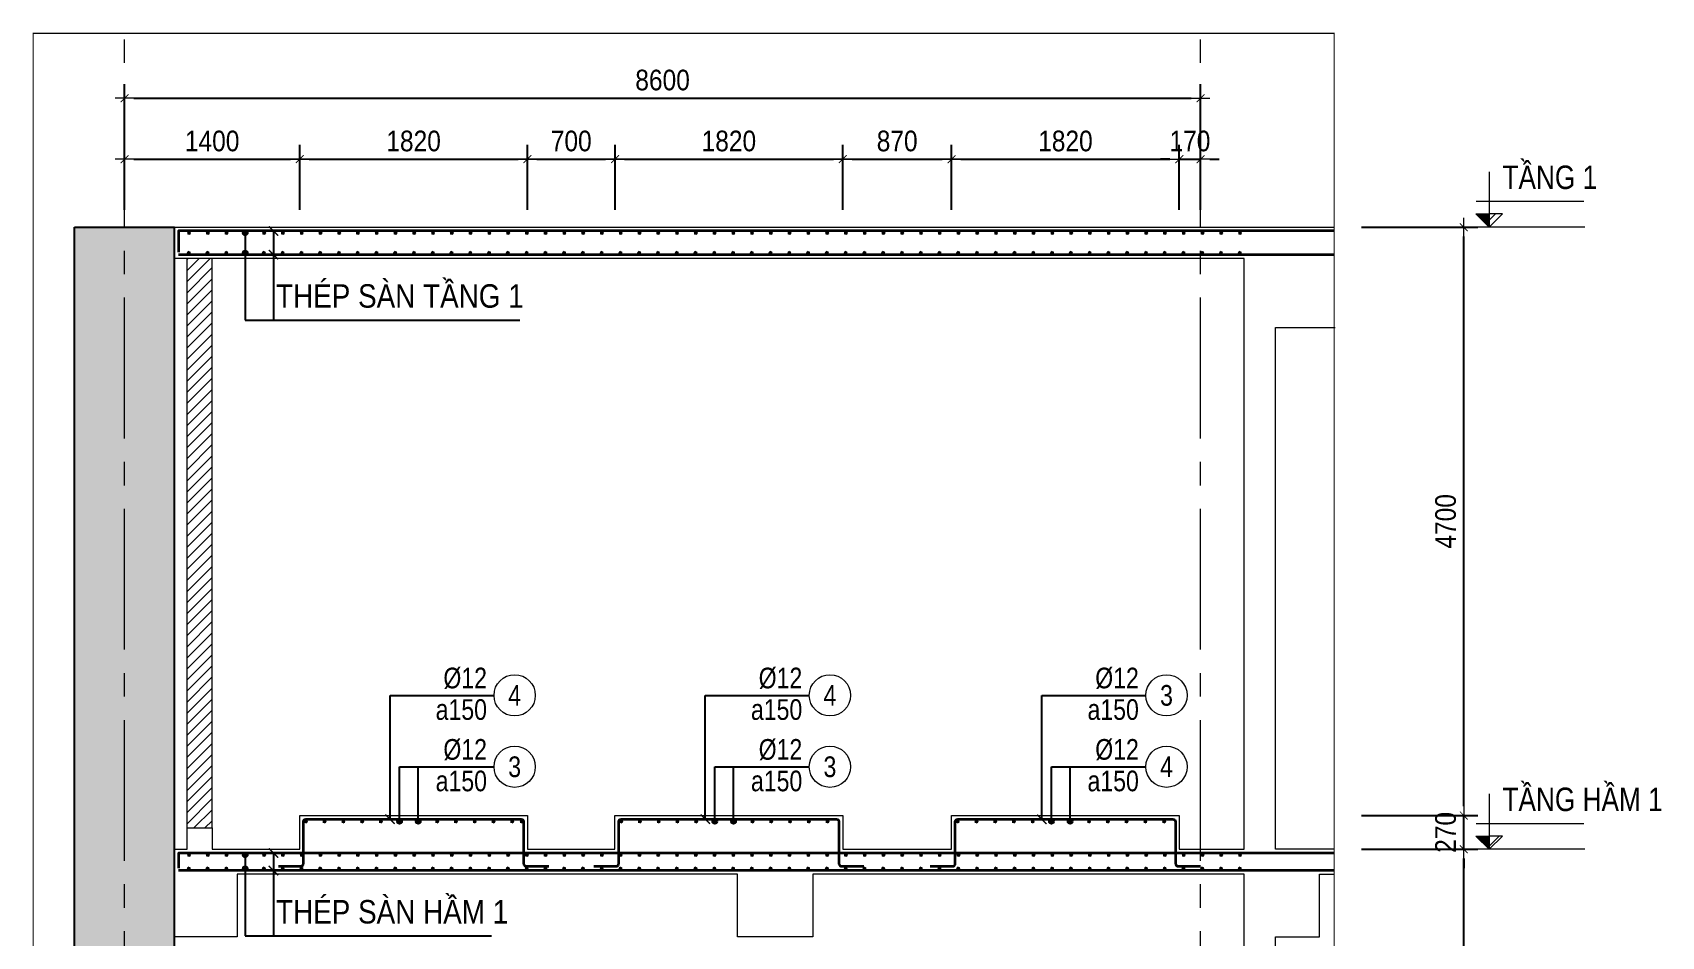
# Model space of a CAD drawing. Extents: x 517991 to 692152, y -83926 to 3506.
# Drawn here: x 543201 to 556219, y -24737 to -17516 of the extents above; entities that cross this region are included whole.
import ezdxf
from ezdxf.enums import TextEntityAlignment as Align

# ---------------------------------------------------------------- set-up
doc = ezdxf.new("R2010")
doc.units = 0
doc.header["$LTSCALE"] = 300
doc.header["$MEASUREMENT"] = 0
doc.linetypes.add('CENTER2', pattern=[1.125, 0.75, -0.125, 0.125, -0.125])
doc.layers.get('0').update_dxf_attribs({"linetype": 'CONTINUOUS'})
doc.layers.get('DEFPOINTS').update_dxf_attribs({"linetype": 'CONTINUOUS'})
for name, color, linetype, lineweight in [('00-TT.Dim', 8, 'CONTINUOUS', 13), ('B-CONTOUR2', 2, 'CONTINUOUS', 40), ('kata_text', 7, 'CONTINUOUS', 30), ('kata_thep chu', 4, 'CONTINUOUS', 35), ('NDC_S_AXIS', 5, 'CENTER2', 15), ('NDC_S_DIM', 1, 'CONTINUOUS', 15), ('NDC_S_REBAR', 4, 'CONTINUOUS', 35), ('NDC_S_SLAB', 2, 'CONTINUOUS', 18), ('NDC_S_THIN LINE', 1, 'CONTINUOUS', 5), ('NDC_S_WALL', 6, 'CONTINUOUS', 25)]:
    doc.layers.add(name, color=color, linetype=linetype, lineweight=lineweight)
doc.styles.add('ARIAL', font='arial.ttf', dxfattribs={"width": 0.8})
doc.styles.add('kata_text', font='arial.ttf', dxfattribs={"width": 0.8})
doc.styles.add('NDC_ARIAL', font='arial.ttf', dxfattribs={"width": 0.85})
doc.styles.add('NDC_DIM', font='', dxfattribs={"width": 0.75})
doc.styles.get('NDC_DIM').set_extended_font_data('Dotum')
doc.dimstyles.new('NDC_1-75', dxfattribs={"dimscale": 75, "dimtxt": 2.2, "dimasz": 1, "dimexe": 1.5, "dimexo": 0, "dimgap": 0.8, "dimtad": 1, "dimdec": 0, "dimdsep": 46, "dimtxsty": 'NDC_ARIAL', "dimblk": 'DIMMARK', "dimcen": 49999.938995, "dimdle": 1.5, "dimclrd": 1, "dimclre": 1, "dimclrt": 3, "dimadec": 0, "dimazin": 0, "dimtfac": 1, "dimtdec": 0, "dimtix": 1, "dimtmove": 1, "dimatfit": 3, "dimfxl": 1, "dimarcsym": 0})
doc.dimstyles.new('NDC_dim_25', dxfattribs={"dimscale": 25, "dimtxt": 2.2, "dimasz": 1.5, "dimexe": 1.5, "dimexo": 2.5, "dimgap": 1, "dimtad": 1, "dimdec": 0, "dimzin": 0, "dimdsep": 46, "dimtxsty": 'NDC_DIM', "dimblk": 'DIMMARK', "dimcen": 0.09, "dimdle": 1.2, "dimclrd": 1, "dimclre": 1, "dimclrt": 3, "dimadec": 0, "dimazin": 0, "dimtfac": 1, "dimtdec": 0, "dimtix": 1, "dimtofl": 0, "dimtmove": 0, "dimatfit": 3, "dimfxl": 6, "dimfxlon": 1, "dimtolj": 1, "dimtzin": 0, "dimarcsym": 0})

# ---------------------------------------------------------------- blocks, each defined once
blk = doc.blocks.new('kata_block_THEP')
at = {"layer": 'kata_thep chu', "color": 0}
for p, q in [((-0.5, 0), (0.5, 0)), ((-0.35, 0.35), (0.35, -0.35)), ((0.35, 0.35), (-0.35, -0.35)), ((0, 0.5), (0, -0.5))]:
    blk.add_line(p, q, dxfattribs=at)
at = {"layer": 'kata_thep chu', "color": 0, "const_width": 0.0833}
blk.add_lwpolyline([(-0.5, 0, 1), (0.5, 0, 1), (-0.5, 0, 1)], format="xyb", dxfattribs=at)
blk = doc.blocks.new('*U220')
at = {"layer": 'NDC_S_REBAR', "xscale": 24, "yscale": 24, "zscale": 24}
blk.add_blockref('kata_block_THEP', (0, 80), dxfattribs=at)
at = {"layer": 'NDC_S_REBAR', "xscale": -24, "yscale": 24, "zscale": 24, "rotation": 180}
blk.add_blockref('kata_block_THEP', (0, -80), dxfattribs=at)
blk = doc.blocks.new('*U221')
at = {"layer": 'NDC_S_REBAR', "color": 0, "linetype": 'ByBlock', "lineweight": -2, "transparency": 16777216}
for p in [(-8400, 0), (-8250, 0), (-8100, 0), (-7950, 0), (-7800, 0), (-7650, 0), (-7500, 0), (-7350, 0), (-7200, 0), (-7050, 0), (-6900, 0), (-6750, 0), (-6600, 0), (-6450, 0), (-6300, 0), (-6150, 0), (-6000, 0), (-5850, 0), (-5700, 0), (-5550, 0), (-5400, 0), (-5250, 0), (-5100, 0), (-4950, 0), (-4800, 0), (-4650, 0), (-4500, 0), (-4350, 0), (-4200, 0), (-4050, 0), (-3900, 0), (-3750, 0), (-3600, 0), (-3450, 0), (-3300, 0), (-3150, 0), (-3000, 0), (-2850, 0), (-2700, 0), (-2550, 0), (-2400, 0), (-2250, 0), (-2100, 0), (-1950, 0), (-1800, 0), (-1650, 0), (-1500, 0), (-1350, 0), (-1200, 0), (-1050, 0), (-900, 0), (-750, 0), (-600, 0), (-450, 0), (-300, 0), (-150, 0), (0, 0)]:
    blk.add_blockref('*U220', p, dxfattribs=at)
blk = doc.blocks.new('*U222')
at = {"layer": 'NDC_S_REBAR', "xscale": 24, "yscale": 24, "zscale": 24}
blk.add_blockref('kata_block_THEP', (0, 55), dxfattribs=at)
at = {"layer": 'NDC_S_REBAR', "xscale": -24, "yscale": 24, "zscale": 24, "rotation": 180}
blk.add_blockref('kata_block_THEP', (0, -55), dxfattribs=at)
blk = doc.blocks.new('*U223')
at = {"layer": 'NDC_S_REBAR', "color": 0, "linetype": 'ByBlock', "lineweight": -2, "transparency": 16777216}
for p in [(-8400, 0), (-8250, 0), (-8100, 0), (-7950, 0), (-7800, 0), (-7650, 0), (-7500, 0), (-7350, 0), (-7200, 0), (-7050, 0), (-6900, 0), (-6750, 0), (-6600, 0), (-6450, 0), (-6300, 0), (-6150, 0), (-6000, 0), (-5850, 0), (-5700, 0), (-5550, 0), (-5400, 0), (-5250, 0), (-5100, 0), (-4950, 0), (-4800, 0), (-4650, 0), (-4500, 0), (-4350, 0), (-4200, 0), (-4050, 0), (-3900, 0), (-3750, 0), (-3600, 0), (-3450, 0), (-3300, 0), (-3150, 0), (-3000, 0), (-2850, 0), (-2700, 0), (-2550, 0), (-2400, 0), (-2250, 0), (-2100, 0), (-1950, 0), (-1800, 0), (-1650, 0), (-1500, 0), (-1350, 0), (-1200, 0), (-1050, 0), (-900, 0), (-750, 0), (-600, 0), (-450, 0), (-300, 0), (-150, 0), (0, 0)]:
    blk.add_blockref('*U222', p, dxfattribs=at)
blk = doc.blocks.new('*U226')
at = {"layer": 'NDC_S_REBAR', "xscale": 24, "yscale": 24, "zscale": 24}
blk.add_blockref('kata_block_THEP', (0, 0), dxfattribs=at)
blk = doc.blocks.new('*U227')
at = {"layer": 'NDC_S_REBAR', "color": 0, "linetype": 'ByBlock', "lineweight": -2, "transparency": 16777216}
for p in [(0, 0), (150, 0), (300, 0), (450, 0), (600, 0), (750, 0), (900, 0), (1050, 0), (1200, 0), (1350, 0), (1500, 0), (1650, 0)]:
    blk.add_blockref('*U226', p, dxfattribs=at)
blk = doc.blocks.new('DIMMARK')
at = {"layer": 'NDC_S_DIM', "color": 1}
blk.add_line((-1.5, 0), (1, 0), dxfattribs=at)
at = {"layer": 'NDC_S_DIM', "color": 2, "const_width": 0.1}
blk.add_lwpolyline([(-0.42, -0.42), (0.42, 0.42)], dxfattribs=at)
blk = doc.blocks.new('*D228')
at = {"layer": 'DEFPOINTS', "color": 0, "transparency": 16777216}
for p in [(545336, -18527), (543936, -18933), (545336, -18933)]:
    blk.add_point(p, dxfattribs=at)
at = {"layer": 'NDC_S_DIM', "color": 1, "lineweight": -2, "transparency": 16777216}
for p, q in [((543936, -18933), (543936, -18414)), ((545336, -18933), (545336, -18414)), ((544011, -18527), (545261, -18527))]:
    blk.add_line(p, q, dxfattribs=at)
at = {"layer": 'NDC_S_DIM', "color": 1, "lineweight": -2, "transparency": 16777216, "xscale": 75, "yscale": 75, "zscale": 75, "rotation": 180}
blk.add_blockref('DIMMARK', (543936, -18527), dxfattribs=at)
at = {"layer": 'NDC_S_DIM', "color": 1, "lineweight": -2, "transparency": 16777216, "xscale": 75, "yscale": 75, "zscale": 75}
blk.add_blockref('DIMMARK', (545336, -18527), dxfattribs=at)
at = {"layer": 'NDC_S_DIM', "color": 3, "transparency": 16777216, "insert": (544636, -18383), "char_height": 165, "attachment_point": 5, "style": 'NDC_ARIAL'}
blk.add_mtext('1400', dxfattribs=at)
blk = doc.blocks.new('*D229')
at = {"layer": 'DEFPOINTS', "color": 0, "transparency": 16777216}
for p in [(547156, -18527), (545336, -18933), (547156, -18933)]:
    blk.add_point(p, dxfattribs=at)
at = {"layer": 'NDC_S_DIM', "color": 1, "lineweight": -2, "transparency": 16777216}
for p, q in [((545336, -18933), (545336, -18414)), ((547156, -18933), (547156, -18414)), ((545411, -18527), (547081, -18527))]:
    blk.add_line(p, q, dxfattribs=at)
at = {"layer": 'NDC_S_DIM', "color": 1, "lineweight": -2, "transparency": 16777216, "xscale": 75, "yscale": 75, "zscale": 75, "rotation": 180}
blk.add_blockref('DIMMARK', (545336, -18527), dxfattribs=at)
at = {"layer": 'NDC_S_DIM', "color": 1, "lineweight": -2, "transparency": 16777216, "xscale": 75, "yscale": 75, "zscale": 75}
blk.add_blockref('DIMMARK', (547156, -18527), dxfattribs=at)
at = {"layer": 'NDC_S_DIM', "color": 3, "transparency": 16777216, "insert": (546246, -18383), "char_height": 165, "attachment_point": 5, "style": 'NDC_ARIAL'}
blk.add_mtext('1820', dxfattribs=at)
blk = doc.blocks.new('*D230')
at = {"layer": 'DEFPOINTS', "color": 0, "transparency": 16777216}
for p in [(547856, -18527), (547156, -18933), (547856, -18933)]:
    blk.add_point(p, dxfattribs=at)
at = {"layer": 'NDC_S_DIM', "color": 1, "lineweight": -2, "transparency": 16777216}
for p, q in [((547156, -18933), (547156, -18414)), ((547856, -18933), (547856, -18414)), ((547231, -18527), (547781, -18527))]:
    blk.add_line(p, q, dxfattribs=at)
at = {"layer": 'NDC_S_DIM', "color": 1, "lineweight": -2, "transparency": 16777216, "xscale": 75, "yscale": 75, "zscale": 75, "rotation": 180}
blk.add_blockref('DIMMARK', (547156, -18527), dxfattribs=at)
at = {"layer": 'NDC_S_DIM', "color": 1, "lineweight": -2, "transparency": 16777216, "xscale": 75, "yscale": 75, "zscale": 75}
blk.add_blockref('DIMMARK', (547856, -18527), dxfattribs=at)
at = {"layer": 'NDC_S_DIM', "color": 3, "transparency": 16777216, "insert": (547506, -18383), "char_height": 165, "attachment_point": 5, "style": 'NDC_ARIAL'}
blk.add_mtext('700', dxfattribs=at)
blk = doc.blocks.new('*D231')
at = {"layer": 'DEFPOINTS', "color": 0, "transparency": 16777216}
for p in [(549676, -18527), (547856, -18933), (549676, -18933)]:
    blk.add_point(p, dxfattribs=at)
at = {"layer": 'NDC_S_DIM', "color": 1, "lineweight": -2, "transparency": 16777216}
for p, q in [((547856, -18933), (547856, -18414)), ((549676, -18933), (549676, -18414)), ((547931, -18527), (549601, -18527))]:
    blk.add_line(p, q, dxfattribs=at)
at = {"layer": 'NDC_S_DIM', "color": 1, "lineweight": -2, "transparency": 16777216, "xscale": 75, "yscale": 75, "zscale": 75, "rotation": 180}
blk.add_blockref('DIMMARK', (547856, -18527), dxfattribs=at)
at = {"layer": 'NDC_S_DIM', "color": 1, "lineweight": -2, "transparency": 16777216, "xscale": 75, "yscale": 75, "zscale": 75}
blk.add_blockref('DIMMARK', (549676, -18527), dxfattribs=at)
at = {"layer": 'NDC_S_DIM', "color": 3, "transparency": 16777216, "insert": (548766, -18383), "char_height": 165, "attachment_point": 5, "style": 'NDC_ARIAL'}
blk.add_mtext('1820', dxfattribs=at)
blk = doc.blocks.new('*D232')
at = {"layer": 'DEFPOINTS', "color": 0, "transparency": 16777216}
for p in [(550546, -18527), (549676, -18933), (550546, -18933)]:
    blk.add_point(p, dxfattribs=at)
at = {"layer": 'NDC_S_DIM', "color": 1, "lineweight": -2, "transparency": 16777216}
for p, q in [((549676, -18933), (549676, -18414)), ((550546, -18933), (550546, -18414)), ((549751, -18527), (550471, -18527))]:
    blk.add_line(p, q, dxfattribs=at)
at = {"layer": 'NDC_S_DIM', "color": 1, "lineweight": -2, "transparency": 16777216, "xscale": 75, "yscale": 75, "zscale": 75, "rotation": 180}
blk.add_blockref('DIMMARK', (549676, -18527), dxfattribs=at)
at = {"layer": 'NDC_S_DIM', "color": 1, "lineweight": -2, "transparency": 16777216, "xscale": 75, "yscale": 75, "zscale": 75}
blk.add_blockref('DIMMARK', (550546, -18527), dxfattribs=at)
at = {"layer": 'NDC_S_DIM', "color": 3, "transparency": 16777216, "insert": (550111, -18383), "char_height": 165, "attachment_point": 5, "style": 'NDC_ARIAL'}
blk.add_mtext('870', dxfattribs=at)
blk = doc.blocks.new('*D233')
at = {"layer": 'DEFPOINTS', "color": 0, "transparency": 16777216}
for p in [(552366, -18527), (550546, -18933), (552366, -18933)]:
    blk.add_point(p, dxfattribs=at)
at = {"layer": 'NDC_S_DIM', "color": 1, "lineweight": -2, "transparency": 16777216}
for p, q in [((550546, -18933), (550546, -18414)), ((552366, -18933), (552366, -18414)), ((550621, -18527), (552291, -18527))]:
    blk.add_line(p, q, dxfattribs=at)
at = {"layer": 'NDC_S_DIM', "color": 1, "lineweight": -2, "transparency": 16777216, "xscale": 75, "yscale": 75, "zscale": 75, "rotation": 180}
blk.add_blockref('DIMMARK', (550546, -18527), dxfattribs=at)
at = {"layer": 'NDC_S_DIM', "color": 1, "lineweight": -2, "transparency": 16777216, "xscale": 75, "yscale": 75, "zscale": 75}
blk.add_blockref('DIMMARK', (552366, -18527), dxfattribs=at)
at = {"layer": 'NDC_S_DIM', "color": 3, "transparency": 16777216, "insert": (551456, -18383), "char_height": 165, "attachment_point": 5, "style": 'NDC_ARIAL'}
blk.add_mtext('1820', dxfattribs=at)
blk = doc.blocks.new('*D234')
at = {"layer": 'DEFPOINTS', "color": 0, "transparency": 16777216}
for p in [(552536, -18527), (552366, -18933), (552536, -18933)]:
    blk.add_point(p, dxfattribs=at)
at = {"layer": 'NDC_S_DIM', "color": 1, "lineweight": -2, "transparency": 16777216}
for p, q in [((552366, -18933), (552366, -18414)), ((552536, -18933), (552536, -18414)), ((552291, -18527), (552216, -18527)), ((552366, -18527), (552536, -18527)), ((552611, -18527), (552686, -18527))]:
    blk.add_line(p, q, dxfattribs=at)
at = {"layer": 'NDC_S_DIM', "color": 1, "lineweight": -2, "transparency": 16777216, "xscale": 75, "yscale": 75, "zscale": 75}
blk.add_blockref('DIMMARK', (552366, -18527), dxfattribs=at)
at = {"layer": 'NDC_S_DIM', "color": 1, "lineweight": -2, "transparency": 16777216, "xscale": 75, "yscale": 75, "zscale": 75, "rotation": 180}
blk.add_blockref('DIMMARK', (552536, -18527), dxfattribs=at)
at = {"layer": 'NDC_S_DIM', "color": 3, "transparency": 16777216, "insert": (552451, -18383), "char_height": 165, "attachment_point": 5, "style": 'NDC_ARIAL'}
blk.add_mtext('170', dxfattribs=at)
blk = doc.blocks.new('*D235')
at = {"layer": 'DEFPOINTS', "color": 0, "transparency": 16777216}
for p in [(552536, -18041), (543936, -18933), (552536, -18933)]:
    blk.add_point(p, dxfattribs=at)
at = {"layer": 'NDC_S_DIM', "color": 1, "lineweight": -2, "transparency": 16777216}
for p, q in [((543936, -18933), (543936, -17928)), ((552536, -18933), (552536, -17928)), ((544011, -18041), (552461, -18041))]:
    blk.add_line(p, q, dxfattribs=at)
at = {"layer": 'NDC_S_DIM', "color": 1, "lineweight": -2, "transparency": 16777216, "xscale": 75, "yscale": 75, "zscale": 75, "rotation": 180}
blk.add_blockref('DIMMARK', (543936, -18041), dxfattribs=at)
at = {"layer": 'NDC_S_DIM', "color": 1, "lineweight": -2, "transparency": 16777216, "xscale": 75, "yscale": 75, "zscale": 75}
blk.add_blockref('DIMMARK', (552536, -18041), dxfattribs=at)
at = {"layer": 'NDC_S_DIM', "color": 3, "transparency": 16777216, "insert": (548236, -17896), "char_height": 165, "attachment_point": 5, "style": 'NDC_ARIAL'}
blk.add_mtext('8600', dxfattribs=at)
blk = doc.blocks.new('*U236')
at = {"layer": 'NDC_S_REBAR', "xscale": 24, "yscale": 24, "zscale": 24}
blk.add_blockref('kata_block_THEP', (0, 0), dxfattribs=at)
blk = doc.blocks.new('*U237')
at = {"layer": 'NDC_S_REBAR', "color": 0, "linetype": 'ByBlock', "lineweight": -2, "transparency": 16777216}
for p in [(0, 0), (150, 0), (300, 0), (450, 0), (600, 0), (750, 0), (900, 0), (1050, 0), (1200, 0), (1350, 0), (1500, 0), (1650, 0)]:
    blk.add_blockref('*U236', p, dxfattribs=at)
blk = doc.blocks.new('*U238')
at = {"layer": 'NDC_S_REBAR', "xscale": 24, "yscale": 24, "zscale": 24}
blk.add_blockref('kata_block_THEP', (0, 0), dxfattribs=at)
blk = doc.blocks.new('*U239')
at = {"layer": 'NDC_S_REBAR', "color": 0, "linetype": 'ByBlock', "lineweight": -2, "transparency": 16777216}
for p in [(0, 0), (150, 0), (300, 0), (450, 0), (600, 0), (750, 0), (900, 0), (1050, 0), (1200, 0), (1350, 0), (1500, 0), (1650, 0)]:
    blk.add_blockref('*U238', p, dxfattribs=at)
blk = doc.blocks.new('*D249')
at = {"layer": 'DEFPOINTS', "color": 0, "transparency": 16777216}
for p in [(553821, -24041), (554640, -24041), (553821, -27371)]:
    blk.add_point(p, dxfattribs=at)
at = {"layer": 'NDC_S_DIM', "color": 1, "lineweight": -2, "transparency": 16777216}
for p, q in [((553821, -24041), (554752, -24041)), ((554640, -27296), (554640, -24116)), ((553821, -27371), (554752, -27371))]:
    blk.add_line(p, q, dxfattribs=at)
at = {"layer": 'NDC_S_DIM', "color": 1, "lineweight": -2, "transparency": 16777216, "xscale": 75, "yscale": 75, "zscale": 75}
for p, rotation in [((554640, -24041), 90), ((554640, -27371), 270)]:
    blk.add_blockref('DIMMARK', p, dxfattribs=dict(at, rotation=rotation))
at = {"layer": 'NDC_S_DIM', "color": 3, "transparency": 16777216, "insert": (554495, -25706), "char_height": 165, "attachment_point": 5, "rotation": 90, "style": 'NDC_ARIAL'}
blk.add_mtext('3330', dxfattribs=at)
blk = doc.blocks.new('*D250')
at = {"layer": 'DEFPOINTS', "color": 0, "transparency": 16777216}
for p in [(553821, -19071), (554640, -19071), (553821, -23771)]:
    blk.add_point(p, dxfattribs=at)
at = {"layer": 'NDC_S_DIM', "color": 1, "lineweight": -2, "transparency": 16777216}
for p, q in [((553821, -19071), (554752, -19071)), ((554640, -23696), (554640, -19146)), ((553821, -23771), (554752, -23771))]:
    blk.add_line(p, q, dxfattribs=at)
at = {"layer": 'NDC_S_DIM', "color": 1, "lineweight": -2, "transparency": 16777216, "xscale": 75, "yscale": 75, "zscale": 75}
for p, rotation in [((554640, -19071), 90), ((554640, -23771), 270)]:
    blk.add_blockref('DIMMARK', p, dxfattribs=dict(at, rotation=rotation))
at = {"layer": 'NDC_S_DIM', "color": 3, "transparency": 16777216, "insert": (554495, -21421), "char_height": 165, "attachment_point": 5, "rotation": 90, "style": 'NDC_ARIAL'}
blk.add_mtext('4700', dxfattribs=at)
blk = doc.blocks.new('kata_block_CT')
blk.add_hatch(color=3).paths.add_polyline_path([(0, 1.41), (-1.42, 1.41), (0, 0)])
at = {"ltscale": 50}
h = blk.add_hatch(dxfattribs=at)
h.set_pattern_fill('ANSI31', color=8, scale=1.2375, style=0)
h.set_pattern_definition([(45, (0, 5e-12), (-2.7783, 2.7783), [])])
h.paths.add_polyline_path([(0, 1.41), (0, 0), (1.42, 1.41)])
at = {"color": 8, "ltscale": 50}
for p, q in [((-1.4, 2.76), (10.09, 2.76)), ((10.17, 0), (-1.44, 0))]:
    blk.add_line(p, q, dxfattribs=at)
for points in [[(0, 5.89), (0, 0)], [(0, 0), (-1.42, 1.41), (0, 1.41)], [(0, 0), (1.42, 1.41), (0, 1.41)]]:
    blk.add_lwpolyline(points, dxfattribs=at)
at = {"color": 3, "style": 'ARIAL', "width": 0.8}
blk.add_attdef('CT', (1.24, 3.58), '', height=2.2, dxfattribs=at)
blk = doc.blocks.new('*U265')
blk.add_circle((2.5, 0), 2.5)
at = {"layer": 'kata_text', "color": 3, "style": 'kata_text', "width": 0.8}
for tag, p in [('DK2', (-0.85, 0.85)), ('KC2', (-0.85, -2.97))]:
    blk.add_attdef(tag, text='', height=2.5, dxfattribs=at).set_placement(p, align=Align.RIGHT)
at = {"layer": 'kata_text', "color": 7, "style": 'kata_text', "width": 0.8}
blk.add_attdef('SH3', text='', height=2.5, dxfattribs=at).set_placement((2.5, 0), align=Align.MIDDLE)
blk = doc.blocks.new('*D369')
at = {"layer": 'DEFPOINTS', "color": 0, "transparency": 16777216}
for p in [(553821, -23771), (554640, -23771), (553821, -24041)]:
    blk.add_point(p, dxfattribs=at)
at = {"layer": 'NDC_S_DIM', "color": 1, "lineweight": -2, "transparency": 16777216}
for p, q in [((554640, -23696), (554640, -23621)), ((553821, -23771), (554752, -23771)), ((554640, -24041), (554640, -23771)), ((553821, -24041), (554752, -24041)), ((554640, -24116), (554640, -24191))]:
    blk.add_line(p, q, dxfattribs=at)
at = {"layer": 'NDC_S_DIM', "color": 1, "lineweight": -2, "transparency": 16777216, "xscale": 75, "yscale": 75, "zscale": 75}
for p, rotation in [((554640, -23771), 270), ((554640, -24041), 90)]:
    blk.add_blockref('DIMMARK', p, dxfattribs=dict(at, rotation=rotation))
at = {"layer": 'NDC_S_DIM', "color": 3, "transparency": 16777216, "insert": (554495, -23906), "char_height": 165, "attachment_point": 5, "rotation": 90, "style": 'NDC_ARIAL'}
blk.add_mtext('270', dxfattribs=at)

msp = doc.modelspace()

# ---------------------------------------------------------------- hatches: boundary and pattern name
at = {"layer": '00-TT.Dim'}
h = msp.add_hatch(dxfattribs=at)
h.set_pattern_fill('BT-01', color=256, scale=50, pattern_type=2)
h.set_pattern_definition([(50, (-167735.4, -10521.57), (358.63009, -31.37607), [37.5, -412.5]), (355, (-167735.4, -10521.57), (-69.37567, 376.09607), [30, -330]), (100.4514, (-167705.5, -10524.2), (289.25469, 344.71977), [31.8701, -350.57106]), (46.1842, (-167735.4, -10421.57), (533.62052, -82.7595), [56.25, -618.75]), (96.6356, (-167690.93, -10428.47), (467.33135, 487.05894), [47.80514, -525.8565]), (351.1842, (-167735.4, -10421.57), (467.33097, 487.0593), [45, -495]), (21, (-167685.4, -10446.57), (298.45353, -201.30945), [37.5, -412.5]), (326, (-167685.4, -10446.57), (121.65767, 362.57502), [30, -330]), (71.4514, (-167660.53, -10463.35), (420.11131, 161.26525), [31.8701, -350.57106]), (37.5, (-167735.4, -10521.57), (6.079928, 166.446927), [0, -326, 0, -335, 0, -331.25]), (7.5, (-167735.4, -10521.57), (131.53477, 197.205856), [0, -191, 0, -318.5, 0, -126.25]), (327.5, (-167846.9, -10521.57), (266.911218, -11.277436), [0, -125, 0, -390, 0, -517.5]), (317.5, (-167896.9, -10521.57), (291.593085, 50.05249), [0, -162.5, 0, -259, 0, -367.5]), (45, (-167735.4, -10521.57), (-150.26019, 150.26019), []), (45, (-167735.4, -10460.32), (-150.26019, 150.26019), [])])
h.paths.add_polyline_path([(544335.7, -19070.9), (543535.7, -19070.9), (543535.7, -32570.9), (544335.7, -32570.9)])
h = msp.add_hatch(dxfattribs=at)
h.set_pattern_fill('ANSI31', color=256, scale=500)
h.set_pattern_definition([(45, (-133357.745, -10521.57), (-44.194174, 44.194174), [])])
h.paths.add_polyline_path([(544635.7, -19320.9), (544435.7, -19320.9), (544435.7, -23870.9), (544635.7, -23870.9)])

# ---------------------------------------------------------------- linework, layer by layer
at = {"layer": 'B-CONTOUR2', "color": 0, "const_width": 10}
msp.add_lwpolyline([(543205.7, -17520.9), (543205.7, -32570.9), (553603.8, -32570.9), (553603.8, -17520.9)], close=True, dxfattribs=at)
at = {"layer": 'NDC_S_AXIS', "ltscale": 5}
for points in [[(543935.7, -32570.9), (543935.7, -17520.9)], [(552535.7, -32570.9), (552535.7, -17520.9)]]:
    msp.add_lwpolyline(points, dxfattribs=at)
at = {"layer": 'NDC_S_DIM'}
for points in [[(544435.7, -23870.9), (544435.7, -19320.9)], [(544635.7, -23870.9), (544635.7, -19320.9)]]:
    msp.add_lwpolyline(points, dxfattribs=at)
at = {"layer": 'NDC_S_REBAR'}
for points in [[(553603.8, -19100.9), (544365.7, -19100.9), (544365.7, -19270.9)], [(553603.8, -19290.9), (544365.7, -19290.9)], [(553603.8, -24070.9), (544365.7, -24070.9), (544365.7, -24190.9)], [(553603.8, -24210.9), (544365.7, -24210.9)]]:
    msp.add_lwpolyline(points, dxfattribs=at)
for points in [[(545165.7, -24176.2), (545345.7, -24176.2, 0.4142136), (545365.7, -24156.2), (545365.7, -23820.9, -0.4142136), (545385.7, -23800.9), (547105.7, -23800.9, -0.4142136), (547125.7, -23820.9), (547125.7, -24156.2, 0.4142136), (547145.7, -24176.2), (547325.7, -24176.2)], [(547685.7, -24176.2), (547865.7, -24176.2, 0.4142136), (547885.7, -24156.2), (547885.7, -23820.9, -0.4142136), (547905.7, -23800.9), (549625.7, -23800.9, -0.4142136), (549645.7, -23820.9), (549645.7, -24156.2, 0.4142136), (549665.7, -24176.2), (549845.7, -24176.2)], [(550375.7, -24176.2), (550555.7, -24176.2, 0.4142136), (550575.7, -24156.2), (550575.7, -23820.9, -0.4142136), (550595.7, -23800.9), (552315.7, -23800.9, -0.4142136), (552335.7, -23820.9), (552335.7, -24156.2, 0.4142136), (552355.7, -24176.2), (552535.7, -24176.2)]]:
    msp.add_lwpolyline(points, format="xyb", dxfattribs=at)
at = {"layer": 'NDC_S_SLAB'}
for points in [[(544335.7, -19070.9), (553603.8, -19070.9)], [(544335.7, -24040.9), (544435.7, -24040.9), (544435.7, -23870.9), (544635.7, -23870.9), (544635.7, -24040.9), (545335.7, -24040.9), (545335.7, -23770.9), (547155.7, -23770.9), (547155.7, -24040.9), (547855.7, -24040.9), (547855.7, -23770.9), (549675.7, -23770.9), (549675.7, -24040.9), (550545.7, -24040.9), (550545.7, -23770.9), (552365.7, -23770.9), (552365.7, -24040.9), (552885.7, -24040.9), (552885.7, -19320.9), (544335.7, -19320.9)], [(553603.8, -24040.9), (553135.7, -24040.9), (553135.7, -19870.9), (553610.7, -19870.9)], [(544335.7, -27640.9), (544435.7, -27640.9), (544435.7, -27470.9), (544635.7, -27470.9), (544635.7, -27640.9), (546135.7, -27640.9), (546135.7, -27370.9), (547986, -27370.9), (547986, -27640.9), (549405, -27640.9), (549405, -27370.9), (551285.3, -27370.9), (551285.3, -27640.9), (552885.7, -27640.9), (552885.7, -24240.9), (549435.7, -24240.9), (549435.7, -24740.9), (548835.7, -24740.9), (548835.7, -24240.9), (544835.7, -24240.9), (544835.7, -24740.9), (544335.7, -24740.9)], [(553603.8, -27640.9), (553135.7, -27640.9), (553135.7, -24740.9), (553485.7, -24740.9), (553485.7, -24240.9), (553603.8, -24240.9)]]:
    msp.add_lwpolyline(points, dxfattribs=at)
at = {"layer": 'NDC_S_WALL'}
for points in [[(543535.7, -32570.9), (543535.7, -19070.9)], [(543535.7, -19070.9), (544335.7, -19070.9)], [(544335.7, -32570.9), (544335.7, -19070.9)]]:
    msp.add_lwpolyline(points, dxfattribs=at)

# ---------------------------------------------------------------- block references
at = {"layer": 'NDC_S_REBAR'}
for name, p in [('*U221', (552850.3, -19195.9)), ('*U227', (545383.5, -23818.5)), ('*U237', (547903.5, -23818.5)), ('*U239', (550593.5, -23818.5)), ('*U223', (552850.3, -24140.9))]:
    msp.add_blockref(name, p, dxfattribs=at)
at = {"layer": 'NDC_S_REBAR', "xscale": 24, "yscale": 24, "zscale": 24}
msp.add_blockref('kata_block_THEP', (547109, -23818.5), dxfattribs=at)
at = {"layer": 'NDC_S_THIN LINE'}
ref = msp.add_blockref('kata_block_CT', (554843.4, -19070.9), dxfattribs=dict(at, xscale=75, yscale=75, zscale=75))
ref.add_attrib('CT', 'TẦNG 1', (554949.1, -18765.8), dxfattribs={"layer": '0', "color": 3, "height": 187.5, "style": 'ARIAL', "width": 0.8})
at = {"layer": 'NDC_S_THIN LINE', "xscale": 66, "yscale": 66, "zscale": 66}
for p, values in [((546888.7, -22811.1), {'SH3': '4', 'DK2': '%%c12', 'KC2': 'a150'}), ((549408.7, -22811.1), {'SH3': '4', 'DK2': '%%c12', 'KC2': 'a150'}), ((552098.7, -22811.1), {'SH3': '3', 'DK2': '%%c12', 'KC2': 'a150'}), ((546888.7, -23381.6), {'SH3': '3', 'DK2': '%%c12', 'KC2': 'a150'}), ((549408.7, -23381.6), {'SH3': '3', 'DK2': '%%c12', 'KC2': 'a150'}), ((552098.7, -23381.6), {'SH3': '4', 'DK2': '%%c12', 'KC2': 'a150'})]:
    msp.add_blockref('*U265', p, dxfattribs=at).add_auto_attribs(values)
at = {"layer": 'NDC_S_THIN LINE'}
ref = msp.add_blockref('kata_block_CT', (554843.4, -24040.9), dxfattribs=dict(at, xscale=75, yscale=75, zscale=75))
ref.add_attrib('CT', 'TẦNG HẦM 1', (554949.1, -23735.8), dxfattribs={"layer": '0', "color": 3, "height": 187.5, "style": 'ARIAL', "width": 0.8})

# ---------------------------------------------------------------- texts
at = {"style": 'NDC_ARIAL', "width": 0.85}
for s, p in [('THÉP SÀN TẦNG 1', (545146.6, -19714.2)), ('THÉP SÀN HẦM 1', (545146.6, -24634.2))]:
    msp.add_text(s, height=187.5, dxfattribs=at).set_placement(p)

# ---------------------------------------------------------------- dimensions: what is measured, and where the dimension line sits
at = {"layer": 'NDC_S_DIM'}
for base, p1, p2, picture, middle in [((552535.7, -18040.5), (543935.7, -18933.3), (552535.7, -18933.3), '*D235', (548235.7, -17896.3)), ((545335.7, -18526.9), (543935.7, -18933.3), (545335.7, -18933.3), '*D228', (544635.7, -18382.7)), ((547155.7, -18526.9), (545335.7, -18933.3), (547155.7, -18933.3), '*D229', (546245.7, -18382.7)), ((547855.7, -18526.9), (547155.7, -18933.3), (547855.7, -18933.3), '*D230', (547505.7, -18382.7)), ((549675.7, -18526.9), (547855.7, -18933.3), (549675.7, -18933.3), '*D231', (548765.7, -18382.7)), ((550545.7, -18526.9), (549675.7, -18933.3), (550545.7, -18933.3), '*D232', (550110.7, -18382.7)), ((552365.7, -18526.9), (550545.7, -18933.3), (552365.7, -18933.3), '*D233', (551455.7, -18382.7)), ((552535.7, -18526.9), (552365.7, -18933.3), (552535.7, -18933.3), '*D234', (552450.7, -18382.7))]:
    dim = msp.add_linear_dim(base=base, p1=p1, p2=p2, dimstyle='NDC_1-75', dxfattribs=at)
    dim.commit()
    dim.dimension.update_dxf_attribs({"geometry": picture, "text_midpoint": middle})
for base, p1, p2, picture, middle in [((554639.7, -19070.9), (553821.1, -23770.9), (553821.1, -19070.9), '*D250', (554495.4, -21420.9)), ((554639.7, -23770.9), (553821.1, -24040.9), (553821.1, -23770.9), '*D369', (554495.4, -23905.9)), ((554639.7, -24040.9), (553821.1, -27370.9), (553821.1, -24040.9), '*D249', (554495.4, -25705.9))]:
    dim = msp.add_linear_dim(base=base, p1=p1, p2=p2, angle=90, dimstyle='NDC_1-75', dxfattribs=at)
    dim.commit()
    dim.dimension.update_dxf_attribs({"geometry": picture, "text_midpoint": middle})

# ---------------------------------------------------------------- leaders
for points in [[(545126, -19100.9), (545126, -19813.6), (547094.5, -19813.6)], [(545126, -19290.9), (545126, -19813.6), (547094.5, -19813.6)], [(546057.5, -23800.9), (546057.5, -22811.1), (546888.7, -22811.1)], [(548577.5, -23800.9), (548577.5, -22811.1), (549408.7, -22811.1)], [(551267.5, -23800.9), (551267.5, -22811.1), (552098.7, -22811.1)], [(545126, -24070.9), (545126, -24733.6), (546828.2, -24733.6)], [(545126, -24210.9), (545126, -24733.6), (546828.2, -24733.6)]]:
    msp.add_leader(points, dimstyle='NDC_1-75', override={"dimlfac": 0.5, "dimldrblk": 'ARCHTICK'}, dxfattribs=at)
at = {"layer": 'NDC_S_THIN LINE'}
for points, override in [([(544900.3, -19116), (544900.3, -19813.6), (546868.9, -19813.6)], {"dimldrblk": 'DotBlank'}), ([(544900.3, -19275.8), (544900.3, -19813.6), (546868.9, -19813.6)], {"dimldrblk": 'DotBlank'}), ([(546133.5, -23818.5), (546133.5, -23381.6), (546888.7, -23381.6)], {"dimasz": 1.5, "dimldrblk": 'DotBlank'}), ([(546283.5, -23818.5), (546283.5, -23381.6), (546888.7, -23381.6)], {"dimasz": 1.5, "dimldrblk": 'DotBlank'}), ([(548653.5, -23818.5), (548653.5, -23381.6), (549408.7, -23381.6)], {"dimasz": 1.5, "dimldrblk": 'DotBlank'}), ([(548803.5, -23818.5), (548803.5, -23381.6), (549408.7, -23381.6)], {"dimasz": 1.5, "dimldrblk": 'DotBlank'}), ([(551343.5, -23818.5), (551343.5, -23381.6), (552098.7, -23381.6)], {"dimasz": 1.5, "dimldrblk": 'DotBlank'}), ([(551493.5, -23818.5), (551493.5, -23381.6), (552098.7, -23381.6)], {"dimasz": 1.5, "dimldrblk": 'DotBlank'}), ([(544900.3, -24086), (544900.3, -24733.6), (546868.9, -24733.6)], {"dimldrblk": 'DotBlank'}), ([(544900.3, -24195.8), (544900.3, -24733.6), (546868.9, -24733.6)], {"dimldrblk": 'DotBlank'})]:
    msp.add_leader(points, dimstyle='NDC_dim_25', override=override, dxfattribs=at)

doc.saveas('drawing.dxf')
